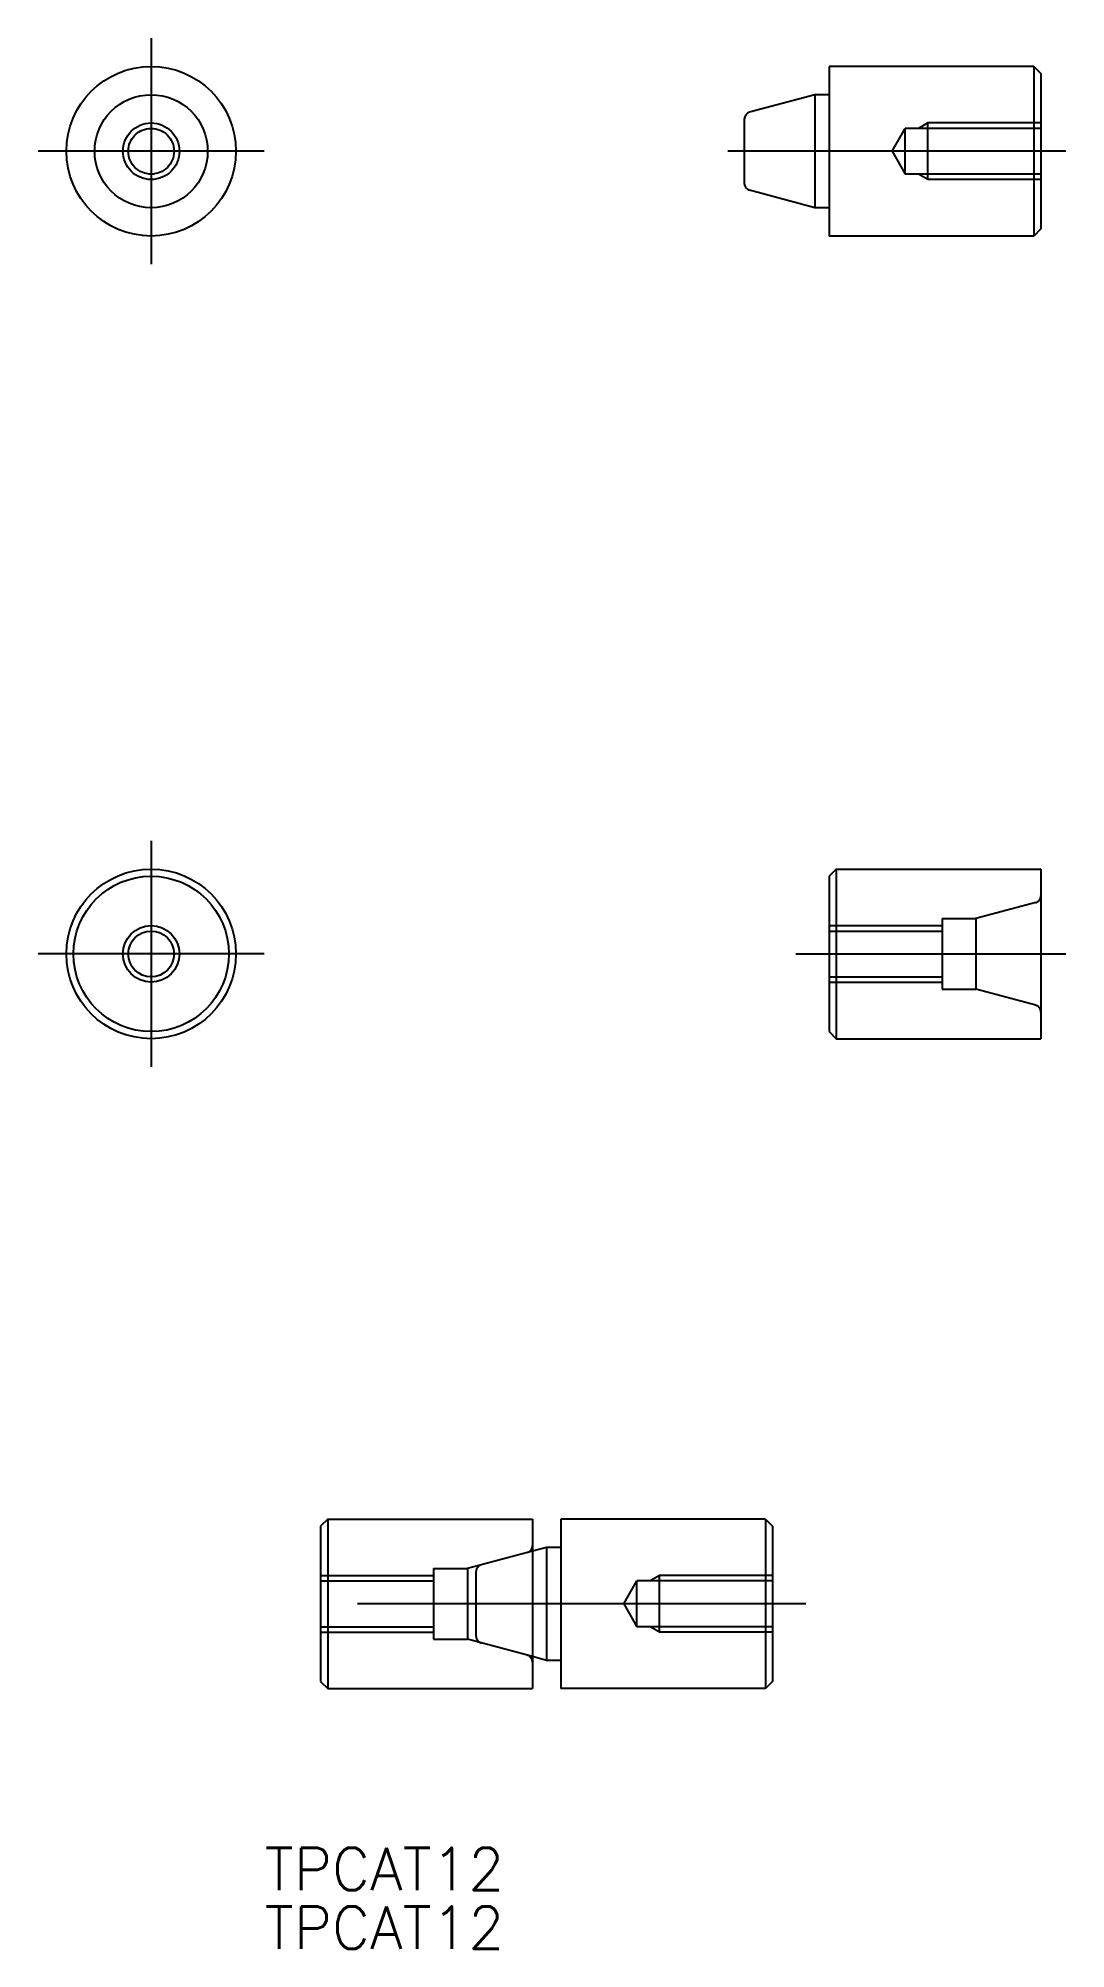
# Model space of a CAD drawing. Extents: x -8 to 65, y -70 to 65.
import ezdxf

# ---------------------------------------------------------------- set-up
doc = ezdxf.new("R2010")
doc.units = 0
doc.linetypes.add('CENTER', pattern=[50.8, 31.75, -6.35, 6.35, -6.35])
doc.linetypes.add('DASHED', pattern=[19.05, 12.7, -6.35])
doc.layers.get('0').update_dxf_attribs({"linetype": 'CONTINUOUS'})
doc.layers.add('CENTER', color=1, linetype='CENTER')
doc.styles.get("Standard").update_dxf_attribs({"font": 'txt.shx', "height": 3, "bigfont": 'bigfont.shx'})

# ---------------------------------------------------------------- blocks, each defined once
blk = doc.blocks.new('*U2')
at = {"color": 7, "linetype": 'CONTINUOUS'}
blk.add_text('TPCAT12', height=3, dxfattribs=at).set_placement((8.04, -66.26))
blk = doc.blocks.new('*U3')
at = {"color": 7, "linetype": 'CONTINUOUS'}
blk.add_text('TPCAT12', height=3, dxfattribs=at).set_placement((8.04, -70.41))

msp = doc.modelspace()

# ---------------------------------------------------------------- linework, layer by layer
at = {"color": 7, "linetype": 'CONTINUOUS'}
for p, q in [((62.5, 62.81), (48, 62.81)), ((48, 62.81), (48, 50.81)), ((62.5, 62.81), (63, 62.31)), ((62.5, 62.81), (62.5, 50.81)), ((63, 62.31), (63, 51.31)), ((47, 60.81), (42.37, 59.57)), ((47, 60.81), (47, 52.81)), ((48, 60.81), (47, 60.81)), ((42, 59.09), (42, 54.53)), ((47, 52.81), (42.37, 54.05)), ((48, 52.81), (47, 52.81)), ((62.5, 50.81), (48, 50.81)), ((63, 51.31), (62.5, 50.81)), ((48.5, 6), (48, 5.5)), ((48, 5.5), (48, -5.5)), ((48.5, 6), (63, 6)), ((48.5, 6), (48.5, -6)), ((63, 6), (63, -6)), ((48, -5.5), (48.5, -6)), ((48.5, -6), (63, -6)), ((12.5, -40), (12, -40.5)), ((12, -40.5), (12, -51.5)), ((12.5, -40), (27, -40)), ((12.5, -40), (12.5, -52)), ((27, -40), (27, -52)), ((43.5, -40), (29, -40)), ((29, -40), (29, -52)), ((43.5, -40), (44, -40.5)), ((43.5, -40), (43.5, -52)), ((44, -40.5), (44, -51.5)), ((28, -42), (27, -42.27)), ((29, -42), (28, -42)), ((28, -42), (28, -50)), ((28, -50), (27, -49.73)), ((29, -50), (28, -50)), ((12, -51.5), (12.5, -52)), ((12.5, -52), (27, -52)), ((43.5, -52), (29, -52)), ((44, -51.5), (43.5, -52))]:
    msp.add_line(p, q, dxfattribs=at)
at = {"color": 3, "linetype": 'DASHED'}
for p, q in [((52.46, 56.81), (53.4, 58.43)), ((63, 58.43), (53.4, 58.43)), ((53.4, 55.19), (53.4, 58.43)), ((55, 58.81), (54.34, 58.43)), ((63, 58.81), (55, 58.81)), ((55, 54.81), (55, 58.81)), ((52.46, 56.81), (53.4, 55.19)), ((63, 55.19), (53.4, 55.19)), ((55, 54.81), (54.34, 55.19)), ((63, 54.81), (55, 54.81)), ((62.63, 3.63), (58.4, 2.5)), ((48, 2), (56, 2)), ((48, 1.62), (56, 1.62)), ((56, 2.5), (56, -2.5)), ((56, 2.5), (58.4, 2.5)), ((58.4, 2.5), (58.4, -2.5)), ((48, -1.62), (56, -1.62)), ((48, -2), (56, -2)), ((56, -2.5), (58.4, -2.5)), ((62.63, -3.63), (58.4, -2.5)), ((27, -42.27), (22.4, -43.5)), ((12, -44), (20, -44)), ((12, -44.38), (20, -44.38)), ((20, -43.5), (20, -48.5)), ((20, -43.5), (22.4, -43.5)), ((22.4, -43.5), (22.4, -48.5)), ((23, -43.72), (23, -48.28)), ((33.46, -46), (34.4, -44.38)), ((44, -44.38), (34.4, -44.38)), ((34.4, -47.62), (34.4, -44.38)), ((36, -44), (35.34, -44.38)), ((44, -44), (36, -44)), ((36, -48), (36, -44)), ((33.46, -46), (34.4, -47.62)), ((12, -47.62), (20, -47.62)), ((12, -48), (20, -48)), ((20, -48.5), (22.4, -48.5)), ((27, -49.73), (22.4, -48.5)), ((44, -47.62), (34.4, -47.62)), ((36, -48), (35.34, -47.62)), ((44, -48), (36, -48))]:
    msp.add_line(p, q, dxfattribs=at)
at = {"color": 7, "linetype": 'CONTINUOUS'}
for centre, radius in [((0, 56.81), 6), ((0, 56.81), 4), ((0, 0), 6), ((0, 0), 5.5), ((0, 0), 1.62)]:
    msp.add_circle(centre, radius, dxfattribs=at)
at = {"color": 3, "linetype": 'DASHED'}
for radius in [2, 1.62]:
    msp.add_circle((0, 56.81), radius, dxfattribs=at)
at = {"color": 3, "linetype": 'CONTINUOUS'}
msp.add_circle((0, 0), 2, dxfattribs=at)
at = {"color": 7, "linetype": 'CONTINUOUS'}
for centre, start, end in [((42.5, 59.09), 105, 180), ((42.5, 54.53), 180, 255)]:
    msp.add_arc(centre, 0.5, start, end, dxfattribs=at)
at = {"color": 3, "linetype": 'DASHED'}
for centre, start, end in [((62.5, 4.12), 285, 0), ((62.5, -4.12), 0, 75), ((26.5, -41.88), 285, 0), ((23.5, -43.72), 105, 180), ((23.5, -48.28), 180, 255), ((26.5, -50.12), 0, 75)]:
    msp.add_arc(centre, 0.5, start, end, dxfattribs=at)
at = {"layer": 'CENTER', "color": 1, "linetype": 'CENTER'}
for p, q in [((0, 64.81), (0, 48.81)), ((8, 56.81), (-8, 56.81)), ((64.76, 56.81), (40.83, 56.81)), ((0, 8), (0, -8)), ((8, 0), (-8, 0)), ((45.65, 0), (64.76, 0)), ((46.35, -46), (9.65, -46))]:
    msp.add_line(p, q, dxfattribs=at)

# ---------------------------------------------------------------- block references
at = {"color": 7, "linetype": 'CONTINUOUS'}
for name in ['*U2', '*U3']:
    msp.add_blockref(name, (0, 0), dxfattribs=at)

doc.saveas('drawing.dxf')
